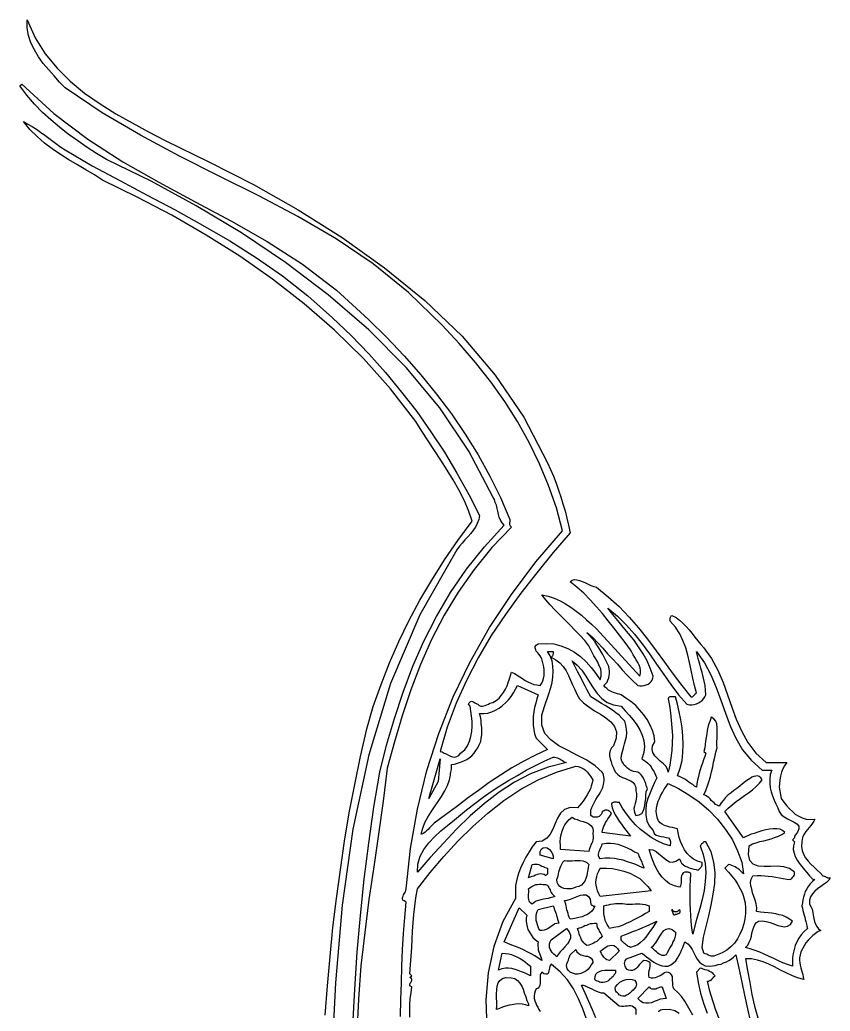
# Model space of a CAD drawing. Extents: x 0.03 to 4, y 0.01 to 9.11.
# Drawn here: x 0.164 to 2.993, y 5.646 to 9.105 of the extents above; entities that cross this region are included whole.
import ezdxf

# ---------------------------------------------------------------- set-up
doc = ezdxf.new("R2010")
doc.units = 0
doc.layers.add('1', color=7, linetype='Continuous')

msp = doc.modelspace()

# ---------------------------------------------------------------- linework, layer by layer
for points in [[(1.493, 5.627), (1.494, 5.686), (1.496, 5.744), (1.498, 5.802), (1.5, 5.86), (1.504, 5.916), (1.508, 5.972), (1.513, 6.026), (1.506, 6.03), (1.501, 6.033), (1.5, 6.038), (1.5, 6.042), (1.502, 6.047), (1.504, 6.052), (1.507, 6.057), (1.51, 6.062), (1.512, 6.067), (1.513, 6.072), (1.528, 6.213), (1.552, 6.351), (1.585, 6.485), (1.627, 6.615), (1.677, 6.742), (1.736, 6.865), (1.804, 6.984), (1.88, 7.1), (1.965, 7.213), (2.059, 7.322), (2.037, 7.402), (2.01, 7.48), (1.978, 7.556), (1.942, 7.63), (1.902, 7.703), (1.857, 7.773), (1.808, 7.842), (1.755, 7.909), (1.698, 7.975), (1.638, 8.039), (1.521, 8.154), (1.397, 8.253), (1.268, 8.341), (1.134, 8.419), (0.998, 8.491), (0.86, 8.56), (0.722, 8.629), (0.585, 8.702), (0.452, 8.78), (0.322, 8.868), (0.303, 8.888), (0.284, 8.909), (0.265, 8.931), (0.246, 8.953), (0.229, 8.976), (0.215, 9), (0.203, 9.025), (0.194, 9.05), (0.19, 9.077), (0.19, 9.105), (0.218, 9.042), (0.253, 8.986), (0.294, 8.936), (0.34, 8.891), (0.39, 8.849), (0.444, 8.812), (0.499, 8.777), (0.556, 8.745), (0.613, 8.714), (0.671, 8.684)], [(1.327, 5.594), (1.333, 5.722), (1.342, 5.851), (1.353, 5.979), (1.366, 6.106), (1.382, 6.232), (1.4, 6.357), (1.421, 6.48), (1.444, 6.574), (1.472, 6.667), (1.502, 6.759), (1.536, 6.849), (1.575, 6.937), (1.619, 7.023), (1.668, 7.106), (1.723, 7.188), (1.786, 7.266), (1.855, 7.342), (1.848, 7.35), (1.842, 7.359), (1.838, 7.369), (1.835, 7.379), (1.833, 7.39), (1.83, 7.4), (1.828, 7.411), (1.824, 7.421), (1.821, 7.431), (1.815, 7.44), (1.732, 7.6), (1.63, 7.751), (1.513, 7.892), (1.382, 8.023), (1.241, 8.145), (1.092, 8.258), (0.938, 8.362), (0.78, 8.456), (0.622, 8.542), (0.467, 8.618), (0.432, 8.639), (0.399, 8.66), (0.366, 8.683), (0.333, 8.706), (0.302, 8.73), (0.272, 8.756), (0.243, 8.782), (0.215, 8.811), (0.188, 8.842), (0.164, 8.875), (0.171, 8.881), (0.283, 8.778), (0.401, 8.688), (0.524, 8.61), (0.649, 8.538), (0.776, 8.47), (0.903, 8.402), (1.028, 8.331), (1.151, 8.252), (1.269, 8.162), (1.381, 8.059)], [(1.23, 5.631), (1.238, 5.734), (1.247, 5.836), (1.257, 5.938), (1.269, 6.039), (1.283, 6.139), (1.298, 6.239), (1.314, 6.338), (1.333, 6.437), (1.353, 6.534), (1.375, 6.631), (1.398, 6.709), (1.425, 6.786), (1.454, 6.861), (1.487, 6.935), (1.522, 7.008), (1.56, 7.08), (1.602, 7.15), (1.646, 7.22), (1.693, 7.288), (1.743, 7.355), (1.73, 7.393), (1.715, 7.429), (1.697, 7.465), (1.677, 7.5), (1.656, 7.534), (1.634, 7.568), (1.612, 7.602), (1.589, 7.636), (1.567, 7.669), (1.546, 7.703), (1.458, 7.817), (1.364, 7.923), (1.263, 8.022), (1.157, 8.114), (1.046, 8.2), (0.932, 8.28), (0.814, 8.354), (0.695, 8.423), (0.574, 8.486), (0.453, 8.546), (0.425, 8.564), (0.395, 8.581), (0.365, 8.599), (0.335, 8.617), (0.306, 8.635), (0.277, 8.655), (0.25, 8.675), (0.224, 8.698), (0.199, 8.722), (0.177, 8.75), (0.192, 8.741), (0.207, 8.733), (0.222, 8.723), (0.236, 8.713), (0.251, 8.703), (0.265, 8.692), (0.279, 8.682), (0.293, 8.671), (0.307, 8.661), (0.322, 8.651)], [(0.671, 8.684), (0.824, 8.61), (0.98, 8.53), (1.136, 8.442), (1.289, 8.345), (1.437, 8.24), (1.578, 8.126), (1.708, 8.001), (1.824, 7.865), (1.924, 7.718), (2.006, 7.559), (2.017, 7.536), (2.027, 7.512), (2.036, 7.488), (2.045, 7.464), (2.053, 7.44), (2.06, 7.416), (2.068, 7.391), (2.074, 7.366), (2.08, 7.341), (2.085, 7.315), (2.026, 7.246), (1.969, 7.175), (1.913, 7.104), (1.86, 7.03), (1.81, 6.956), (1.764, 6.879), (1.723, 6.8), (1.687, 6.72), (1.656, 6.637), (1.631, 6.552), (1.638, 6.55), (1.645, 6.546), (1.652, 6.543), (1.66, 6.539), (1.668, 6.535), (1.675, 6.533), (1.682, 6.532), (1.69, 6.534), (1.697, 6.538), (1.703, 6.546), (1.717, 6.558), (1.727, 6.572), (1.734, 6.588), (1.739, 6.604), (1.742, 6.622), (1.743, 6.64), (1.743, 6.658), (1.741, 6.675), (1.739, 6.693), (1.736, 6.71), (1.73, 6.717), (1.733, 6.722), (1.736, 6.725), (1.739, 6.726), (1.742, 6.727), (1.745, 6.726), (1.749, 6.724), (1.752, 6.722), (1.755, 6.72), (1.759, 6.718), (1.763, 6.717), (1.768, 6.712), (1.773, 6.71), (1.778, 6.71), (1.784, 6.711), (1.789, 6.712), (1.794, 6.715), (1.8, 6.717), (1.805, 6.72), (1.81, 6.722), (1.815, 6.723), (1.827, 6.73), (1.837, 6.738), (1.846, 6.748), (1.853, 6.758), (1.859, 6.769), (1.865, 6.781), (1.869, 6.793), (1.873, 6.805), (1.877, 6.817), (1.881, 6.828), (1.891, 6.824), (1.9, 6.818), (1.909, 6.812), (1.919, 6.806), (1.928, 6.8), (1.938, 6.795), (1.948, 6.79), (1.958, 6.786), (1.969, 6.784), (1.98, 6.782), (1.986, 6.79), (1.99, 6.798), (1.992, 6.807), (1.994, 6.817), (1.994, 6.827), (1.994, 6.837), (1.993, 6.847), (1.991, 6.857), (1.989, 6.866), (1.986, 6.875), (1.984, 6.88), (1.981, 6.885), (1.976, 6.891), (1.972, 6.896), (1.967, 6.902), (1.965, 6.907), (1.963, 6.913), (1.963, 6.918), (1.967, 6.923), (1.973, 6.927), (2.001, 6.929), (2.028, 6.927), (2.053, 6.921), (2.077, 6.911), (2.1, 6.898), (2.121, 6.883), (2.141, 6.865), (2.159, 6.845), (2.175, 6.824), (2.19, 6.802), (2.194, 6.815), (2.194, 6.827), (2.192, 6.84), (2.187, 6.851), (2.182, 6.863), (2.175, 6.875), (2.168, 6.886), (2.162, 6.897), (2.156, 6.909), (2.151, 6.921), (2.136, 6.939), (2.12, 6.957), (2.102, 6.975), (2.085, 6.993), (2.067, 7.011), (2.049, 7.029), (2.032, 7.046), (2.016, 7.063), (2, 7.081), (1.986, 7.098), (2.009, 7.094), (2.03, 7.087), (2.05, 7.078), (2.069, 7.067), (2.088, 7.055), (2.106, 7.041), (2.125, 7.027), (2.142, 7.011), (2.16, 6.996), (2.177, 6.98), (2.328, 6.815), (2.331, 6.825), (2.331, 6.835), (2.33, 6.844), (2.326, 6.853), (2.321, 6.862), (2.316, 6.871), (2.311, 6.88), (2.305, 6.889), (2.3, 6.898), (2.296, 6.907), (2.277, 6.932), (2.257, 6.958), (2.238, 6.983), (2.218, 7.008), (2.198, 7.033), (2.177, 7.057), (2.155, 7.081), (2.133, 7.104), (2.109, 7.125), (2.085, 7.144), (2.092, 7.15), (2.1, 7.152), (2.108, 7.151), (2.118, 7.149), (2.127, 7.145), (2.137, 7.141), (2.148, 7.136), (2.158, 7.131), (2.168, 7.127), (2.177, 7.125), (2.218, 7.092), (2.256, 7.058), (2.291, 7.021), (2.324, 6.983), (2.355, 6.944), (2.386, 6.903), (2.415, 6.863), (2.445, 6.822), (2.475, 6.782), (2.506, 6.743), (2.509, 6.743), (2.511, 6.743), (2.513, 6.744), (2.515, 6.745), (2.517, 6.747), (2.519, 6.749), (2.52, 6.751), (2.522, 6.753), (2.524, 6.754), (2.526, 6.756), (2.519, 6.782), (2.513, 6.808), (2.508, 6.835), (2.502, 6.862), (2.496, 6.888), (2.489, 6.914), (2.479, 6.939), (2.468, 6.962), (2.453, 6.985), (2.434, 7.006), (2.434, 7.009), (2.434, 7.012), (2.434, 7.014), (2.434, 7.017), (2.435, 7.019), (2.435, 7.021), (2.437, 7.023), (2.438, 7.025), (2.44, 7.026), (2.455, 7.019), (2.467, 7.01), (2.479, 7), (2.49, 6.988), (2.501, 6.976), (2.511, 6.964), (2.521, 6.951), (2.531, 6.938), (2.541, 6.925), (2.552, 6.914), (2.579, 6.876), (2.601, 6.835), (2.619, 6.793), (2.635, 6.75), (2.65, 6.706), (2.665, 6.664), (2.684, 6.622), (2.706, 6.583), (2.734, 6.546), (2.769, 6.513), (2.842, 6.513), (2.834, 6.502), (2.828, 6.491), (2.823, 6.479), (2.819, 6.466), (2.817, 6.453), (2.816, 6.44), (2.815, 6.427), (2.817, 6.414), (2.819, 6.4), (2.822, 6.388), (2.831, 6.375), (2.841, 6.363), (2.851, 6.352), (2.861, 6.342), (2.871, 6.333), (2.883, 6.326), (2.895, 6.32), (2.909, 6.316), (2.924, 6.314), (2.94, 6.315), (2.936, 6.309), (2.931, 6.302), (2.925, 6.294), (2.92, 6.287), (2.914, 6.28), (2.908, 6.272), (2.902, 6.263), (2.898, 6.255), (2.895, 6.246), (2.894, 6.236), (2.893, 6.221), (2.895, 6.206), (2.9, 6.193), (2.907, 6.181), (2.916, 6.169), (2.926, 6.158), (2.937, 6.148), (2.948, 6.138), (2.958, 6.128), (2.967, 6.118), (2.969, 6.118), (2.972, 6.117), (2.975, 6.116), (2.977, 6.115), (2.979, 6.113), (2.982, 6.112), (2.984, 6.111), (2.987, 6.111), (2.99, 6.111), (2.993, 6.111), (2.988, 6.103), (2.98, 6.095), (2.97, 6.088), (2.96, 6.081), (2.949, 6.073), (2.939, 6.064), (2.931, 6.055), (2.924, 6.045), (2.921, 6.033), (2.921, 6.019), (2.926, 6.011), (2.93, 6.001), (2.932, 5.99), (2.934, 5.98), (2.936, 5.969), (2.938, 5.959), (2.942, 5.949), (2.946, 5.941), (2.952, 5.933), (2.96, 5.927), (2.951, 5.923), (2.942, 5.917), (2.933, 5.91), (2.924, 5.902), (2.916, 5.893), (2.908, 5.884), (2.902, 5.874), (2.896, 5.863), (2.891, 5.853), (2.888, 5.842), (2.886, 5.832), (2.886, 5.823), (2.887, 5.814), (2.888, 5.806), (2.891, 5.797), (2.893, 5.789), (2.895, 5.781), (2.897, 5.773), (2.899, 5.764), (2.901, 5.756), (2.879, 5.762), (2.859, 5.77), (2.839, 5.779), (2.819, 5.789), (2.799, 5.8), (2.779, 5.81), (2.759, 5.818), (2.739, 5.824), (2.718, 5.828), (2.697, 5.828), (2.704, 5.787), (2.712, 5.745), (2.72, 5.704), (2.729, 5.663), (2.74, 5.622)], [(0.322, 8.651), (0.417, 8.596), (0.513, 8.544), (0.609, 8.493), (0.706, 8.442), (0.802, 8.389), (0.897, 8.334), (0.99, 8.275), (1.081, 8.212), (1.17, 8.142), (1.256, 8.065), (1.321, 8.003), (1.382, 7.939), (1.441, 7.874), (1.497, 7.806), (1.55, 7.738), (1.599, 7.667), (1.646, 7.596), (1.69, 7.523), (1.731, 7.449), (1.769, 7.375), (1.766, 7.361), (1.761, 7.347), (1.755, 7.335), (1.747, 7.324), (1.738, 7.312), (1.728, 7.301), (1.718, 7.29), (1.708, 7.279), (1.699, 7.268), (1.69, 7.256), (1.56, 7.029), (1.458, 6.789), (1.382, 6.54), (1.327, 6.281), (1.289, 6.016), (1.266, 5.744), (1.252, 5.468)], [(1.381, 8.059), (1.445, 7.996), (1.506, 7.932), (1.564, 7.866), (1.619, 7.799), (1.671, 7.73), (1.719, 7.659), (1.764, 7.587), (1.805, 7.513), (1.842, 7.438), (1.875, 7.361), (1.875, 7.358), (1.875, 7.356), (1.875, 7.353), (1.874, 7.35), (1.874, 7.347), (1.874, 7.344), (1.875, 7.341), (1.876, 7.339), (1.878, 7.337), (1.881, 7.335), (1.812, 7.263), (1.75, 7.187), (1.694, 7.108), (1.645, 7.027), (1.601, 6.942), (1.563, 6.855), (1.529, 6.767), (1.499, 6.676), (1.472, 6.585), (1.447, 6.493), (1.432, 6.378), (1.416, 6.263), (1.4, 6.149), (1.383, 6.035), (1.368, 5.92), (1.355, 5.804), (1.346, 5.687), (1.34, 5.569)], [(2.142, 5.618), (2.129, 5.654), (2.114, 5.689), (2.097, 5.723), (2.076, 5.755), (2.05, 5.783), (2.019, 5.809), (2.016, 5.805), (2.014, 5.801), (2.013, 5.796), (2.012, 5.791), (2.011, 5.786), (2.01, 5.781), (2.008, 5.777), (2.005, 5.775), (2, 5.775), (1.993, 5.776), (1.986, 5.782), (1.983, 5.777), (1.981, 5.771), (1.98, 5.764), (1.98, 5.756), (1.98, 5.749), (1.98, 5.742), (1.979, 5.736), (1.977, 5.73), (1.973, 5.726), (1.967, 5.723), (1.963, 5.715), (1.961, 5.707), (1.96, 5.699), (1.96, 5.69), (1.962, 5.682), (1.965, 5.674), (1.968, 5.666), (1.972, 5.659), (1.976, 5.651), (1.98, 5.644)]]:
    msp.add_lwpolyline(points)
at = {"layer": '1'}
for points in [[(2.493, 6.717), (2.502, 6.715), (2.51, 6.715), (2.518, 6.716), (2.526, 6.718), (2.533, 6.721), (2.539, 6.725), (2.546, 6.73), (2.551, 6.736), (2.555, 6.742), (2.559, 6.75), (2.558, 6.766), (2.556, 6.782), (2.553, 6.797), (2.55, 6.812), (2.546, 6.827), (2.542, 6.842), (2.538, 6.856), (2.533, 6.871), (2.53, 6.886), (2.526, 6.901), (2.554, 6.861), (2.576, 6.819), (2.595, 6.775), (2.611, 6.731), (2.627, 6.685), (2.644, 6.641), (2.664, 6.598), (2.687, 6.558), (2.718, 6.52), (2.756, 6.486), (2.789, 6.486), (2.784, 6.471), (2.782, 6.456), (2.782, 6.44), (2.784, 6.425), (2.787, 6.411), (2.792, 6.397), (2.798, 6.382), (2.803, 6.369), (2.81, 6.355), (2.815, 6.342), (2.822, 6.332), (2.832, 6.324), (2.844, 6.317), (2.856, 6.311), (2.867, 6.305), (2.877, 6.299), (2.883, 6.291), (2.884, 6.282), (2.879, 6.27), (2.868, 6.256), (2.868, 6.254), (2.868, 6.252), (2.868, 6.25), (2.867, 6.249), (2.865, 6.247), (2.864, 6.246), (2.863, 6.244), (2.861, 6.243), (2.868, 6.236), (2.865, 6.223), (2.864, 6.21), (2.867, 6.197), (2.871, 6.185), (2.878, 6.173), (2.885, 6.162), (2.894, 6.15), (2.903, 6.139), (2.912, 6.129), (2.921, 6.118), (2.923, 6.116), (2.924, 6.115), (2.926, 6.113), (2.928, 6.111), (2.929, 6.109), (2.931, 6.107), (2.933, 6.106), (2.935, 6.105), (2.937, 6.104), (2.94, 6.105), (2.931, 6.098), (2.923, 6.09), (2.916, 6.081), (2.911, 6.073), (2.906, 6.063), (2.903, 6.054), (2.9, 6.043), (2.898, 6.034), (2.896, 6.023), (2.894, 6.013), (2.896, 6.005), (2.898, 5.997), (2.9, 5.989), (2.902, 5.981), (2.904, 5.973), (2.906, 5.965), (2.908, 5.958), (2.91, 5.949), (2.912, 5.942), (2.914, 5.934), (2.902, 5.923), (2.892, 5.912), (2.884, 5.9), (2.877, 5.888), (2.871, 5.875), (2.867, 5.861), (2.864, 5.847), (2.862, 5.833), (2.861, 5.817), (2.861, 5.802), (2.844, 5.808), (2.828, 5.814), (2.812, 5.821), (2.796, 5.829), (2.78, 5.836), (2.763, 5.844), (2.747, 5.851), (2.731, 5.857), (2.714, 5.863), (2.697, 5.868), (2.705, 5.876), (2.71, 5.886), (2.715, 5.896), (2.718, 5.907), (2.72, 5.918), (2.723, 5.929), (2.726, 5.939), (2.73, 5.948), (2.736, 5.955), (2.743, 5.96), (2.756, 5.961), (2.77, 5.959), (2.783, 5.955), (2.796, 5.95), (2.81, 5.945), (2.822, 5.942), (2.833, 5.94), (2.844, 5.942), (2.854, 5.948), (2.861, 5.96), (2.851, 5.967), (2.839, 5.974), (2.828, 5.979), (2.815, 5.982), (2.803, 5.985), (2.789, 5.987), (2.776, 5.989), (2.763, 5.99), (2.75, 5.991), (2.736, 5.993), (2.737, 6.006), (2.735, 6.02), (2.731, 6.033), (2.727, 6.046), (2.722, 6.058), (2.719, 6.071), (2.716, 6.083), (2.715, 6.095), (2.717, 6.106), (2.723, 6.118), (2.738, 6.119), (2.751, 6.119), (2.765, 6.118), (2.777, 6.117), (2.791, 6.115), (2.803, 6.113), (2.816, 6.111), (2.829, 6.108), (2.842, 6.106), (2.855, 6.105), (2.857, 6.107), (2.859, 6.109), (2.861, 6.112), (2.863, 6.114), (2.865, 6.116), (2.867, 6.119), (2.868, 6.122), (2.869, 6.125), (2.869, 6.127), (2.868, 6.131), (2.851, 6.143), (2.831, 6.149), (2.808, 6.151), (2.785, 6.15), (2.762, 6.15), (2.742, 6.152), (2.724, 6.158), (2.713, 6.171), (2.708, 6.192), (2.71, 6.223), (2.722, 6.229), (2.735, 6.233), (2.747, 6.238), (2.761, 6.24), (2.774, 6.244), (2.787, 6.247), (2.799, 6.251), (2.812, 6.256), (2.824, 6.262), (2.835, 6.269), (2.827, 6.276), (2.818, 6.281), (2.807, 6.282), (2.794, 6.282), (2.781, 6.281), (2.768, 6.278), (2.754, 6.275), (2.74, 6.27), (2.728, 6.266), (2.717, 6.263), (2.69, 6.25), (2.625, 6.342), (2.637, 6.354), (2.651, 6.366), (2.665, 6.377), (2.68, 6.388), (2.694, 6.398), (2.708, 6.408), (2.722, 6.418), (2.735, 6.43), (2.746, 6.441), (2.756, 6.453), (2.751, 6.46), (2.745, 6.465), (2.739, 6.467), (2.733, 6.466), (2.726, 6.465), (2.72, 6.462), (2.714, 6.458), (2.708, 6.454), (2.702, 6.45), (2.697, 6.447), (2.687, 6.439), (2.678, 6.431), (2.667, 6.423), (2.657, 6.416), (2.647, 6.408), (2.637, 6.4), (2.628, 6.391), (2.62, 6.382), (2.612, 6.372), (2.605, 6.361), (2.599, 6.364), (2.593, 6.367), (2.588, 6.372), (2.583, 6.376), (2.578, 6.381), (2.574, 6.386), (2.569, 6.391), (2.564, 6.395), (2.558, 6.398), (2.552, 6.401), (2.559, 6.416), (2.565, 6.432), (2.57, 6.449), (2.575, 6.465), (2.579, 6.481), (2.583, 6.498), (2.586, 6.515), (2.59, 6.532), (2.594, 6.549), (2.598, 6.565), (2.597, 6.574), (2.597, 6.585), (2.598, 6.598), (2.599, 6.611), (2.599, 6.624), (2.599, 6.636), (2.597, 6.648), (2.594, 6.658), (2.587, 6.666), (2.578, 6.671), (2.574, 6.66), (2.569, 6.648), (2.566, 6.637), (2.564, 6.625), (2.562, 6.613), (2.56, 6.601), (2.558, 6.588), (2.556, 6.576), (2.555, 6.564), (2.552, 6.552), (2.559, 6.546), (2.555, 6.534), (2.551, 6.523), (2.547, 6.511), (2.543, 6.499), (2.539, 6.488), (2.536, 6.476), (2.533, 6.464), (2.53, 6.452), (2.527, 6.439), (2.526, 6.427), (2.519, 6.431), (2.513, 6.436), (2.506, 6.44), (2.5, 6.445), (2.494, 6.449), (2.488, 6.454), (2.481, 6.458), (2.474, 6.461), (2.467, 6.465), (2.46, 6.467), (2.469, 6.493), (2.476, 6.52), (2.479, 6.548), (2.48, 6.576), (2.479, 6.605), (2.476, 6.634), (2.472, 6.662), (2.466, 6.69), (2.46, 6.717), (2.453, 6.743), (2.451, 6.743), (2.448, 6.743), (2.445, 6.743), (2.442, 6.743), (2.439, 6.743), (2.436, 6.743), (2.433, 6.743), (2.431, 6.741), (2.429, 6.739), (2.427, 6.736), (2.432, 6.712), (2.435, 6.687), (2.438, 6.661), (2.44, 6.634), (2.442, 6.608), (2.441, 6.581), (2.44, 6.555), (2.437, 6.529), (2.433, 6.504), (2.427, 6.48), (2.425, 6.49), (2.419, 6.5), (2.411, 6.509), (2.4, 6.518), (2.39, 6.527), (2.381, 6.537), (2.374, 6.548), (2.371, 6.559), (2.373, 6.571), (2.381, 6.585), (2.378, 6.606), (2.373, 6.625), (2.365, 6.644), (2.354, 6.663), (2.342, 6.68), (2.328, 6.696), (2.314, 6.712), (2.297, 6.726), (2.28, 6.738), (2.263, 6.75), (2.256, 6.752), (2.25, 6.753), (2.243, 6.755), (2.237, 6.757), (2.231, 6.76), (2.224, 6.763), (2.219, 6.766), (2.213, 6.771), (2.208, 6.776), (2.203, 6.782), (2.209, 6.788), (2.214, 6.794), (2.217, 6.801), (2.22, 6.809), (2.222, 6.817), (2.223, 6.824), (2.223, 6.832), (2.222, 6.84), (2.22, 6.848), (2.217, 6.855), (2.211, 6.867), (2.205, 6.879), (2.199, 6.89), (2.192, 6.902), (2.185, 6.913), (2.178, 6.924), (2.171, 6.935), (2.162, 6.946), (2.153, 6.956), (2.144, 6.967), (2.164, 6.949), (2.182, 6.931), (2.199, 6.912), (2.216, 6.893), (2.233, 6.875), (2.25, 6.856), (2.267, 6.837), (2.284, 6.818), (2.303, 6.8), (2.322, 6.782), (2.329, 6.781), (2.337, 6.781), (2.344, 6.782), (2.351, 6.784), (2.358, 6.787), (2.363, 6.791), (2.368, 6.796), (2.371, 6.801), (2.374, 6.808), (2.375, 6.815), (2.365, 6.842), (2.354, 6.868), (2.34, 6.893), (2.324, 6.917), (2.307, 6.941), (2.289, 6.964), (2.27, 6.986), (2.252, 7.009), (2.234, 7.03), (2.217, 7.052), (2.251, 7.024), (2.282, 6.993), (2.31, 6.961), (2.337, 6.927), (2.362, 6.892), (2.387, 6.856), (2.412, 6.82), (2.437, 6.785), (2.464, 6.75), (2.493, 6.717)], [(2.026, 6.901), (2.026, 6.898), (2.026, 6.895), (2.026, 6.893), (2.025, 6.89), (2.025, 6.888), (2.024, 6.886), (2.023, 6.884), (2.021, 6.882), (2.019, 6.881), (2.035, 6.872), (2.049, 6.861), (2.061, 6.848), (2.071, 6.833), (2.079, 6.817), (2.087, 6.801), (2.094, 6.784), (2.101, 6.768), (2.109, 6.752), (2.118, 6.736), (2.132, 6.721), (2.15, 6.707), (2.17, 6.694), (2.191, 6.682), (2.21, 6.669), (2.227, 6.655), (2.24, 6.639), (2.247, 6.62), (2.246, 6.598), (2.236, 6.572), (2.229, 6.564), (2.225, 6.555), (2.223, 6.545), (2.223, 6.536), (2.225, 6.526), (2.228, 6.516), (2.231, 6.506), (2.235, 6.497), (2.239, 6.488), (2.243, 6.48), (2.25, 6.472), (2.259, 6.466), (2.268, 6.461), (2.278, 6.458), (2.288, 6.453), (2.297, 6.449), (2.305, 6.444), (2.31, 6.436), (2.314, 6.427), (2.315, 6.414), (2.317, 6.405), (2.317, 6.395), (2.316, 6.386), (2.314, 6.378), (2.312, 6.37), (2.31, 6.361), (2.308, 6.353), (2.309, 6.345), (2.311, 6.337), (2.315, 6.328), (2.326, 6.331), (2.335, 6.335), (2.34, 6.343), (2.344, 6.353), (2.346, 6.363), (2.347, 6.375), (2.349, 6.387), (2.35, 6.399), (2.351, 6.411), (2.355, 6.421), (2.353, 6.427), (2.351, 6.433), (2.349, 6.44), (2.347, 6.446), (2.344, 6.453), (2.341, 6.459), (2.338, 6.465), (2.333, 6.47), (2.328, 6.475), (2.322, 6.48), (2.314, 6.481), (2.306, 6.482), (2.298, 6.485), (2.291, 6.489), (2.285, 6.493), (2.28, 6.499), (2.274, 6.504), (2.27, 6.511), (2.266, 6.518), (2.263, 6.526), (2.265, 6.539), (2.268, 6.552), (2.272, 6.564), (2.275, 6.578), (2.279, 6.591), (2.282, 6.604), (2.283, 6.617), (2.282, 6.63), (2.28, 6.644), (2.276, 6.657), (2.266, 6.668), (2.256, 6.678), (2.245, 6.687), (2.233, 6.696), (2.22, 6.704), (2.208, 6.712), (2.195, 6.719), (2.182, 6.727), (2.169, 6.735), (2.157, 6.743), (2.151, 6.755), (2.144, 6.768), (2.138, 6.78), (2.131, 6.793), (2.125, 6.805), (2.118, 6.818), (2.111, 6.831), (2.105, 6.843), (2.098, 6.856), (2.092, 6.868), (2.11, 6.853), (2.126, 6.835), (2.14, 6.815), (2.153, 6.794), (2.166, 6.774), (2.18, 6.754), (2.196, 6.737), (2.215, 6.723), (2.236, 6.714), (2.263, 6.71), (2.277, 6.694), (2.291, 6.678), (2.305, 6.662), (2.318, 6.645), (2.329, 6.627), (2.337, 6.609), (2.343, 6.59), (2.345, 6.569), (2.342, 6.548), (2.335, 6.526), (2.343, 6.522), (2.35, 6.517), (2.356, 6.511), (2.363, 6.504), (2.368, 6.498), (2.372, 6.49), (2.377, 6.483), (2.381, 6.475), (2.384, 6.467), (2.388, 6.46), (2.38, 6.444), (2.372, 6.425), (2.364, 6.407), (2.357, 6.388), (2.351, 6.368), (2.349, 6.348), (2.349, 6.329), (2.353, 6.31), (2.361, 6.292), (2.375, 6.276), (2.379, 6.266), (2.386, 6.26), (2.394, 6.257), (2.403, 6.255), (2.412, 6.254), (2.421, 6.252), (2.428, 6.25), (2.433, 6.245), (2.435, 6.236), (2.434, 6.223), (2.411, 6.23), (2.389, 6.24), (2.368, 6.251), (2.349, 6.265), (2.331, 6.28), (2.313, 6.296), (2.297, 6.314), (2.282, 6.334), (2.268, 6.354), (2.256, 6.375), (2.253, 6.374), (2.25, 6.374), (2.247, 6.375), (2.245, 6.375), (2.241, 6.375), (2.238, 6.375), (2.236, 6.374), (2.233, 6.373), (2.231, 6.371), (2.23, 6.368), (2.232, 6.355), (2.236, 6.343), (2.242, 6.331), (2.249, 6.32), (2.256, 6.309), (2.264, 6.298), (2.272, 6.288), (2.28, 6.277), (2.288, 6.267), (2.296, 6.256), (2.197, 6.269), (2.198, 6.277), (2.2, 6.284), (2.203, 6.291), (2.206, 6.297), (2.209, 6.304), (2.213, 6.31), (2.217, 6.317), (2.222, 6.323), (2.226, 6.329), (2.23, 6.335), (2.227, 6.339), (2.224, 6.342), (2.221, 6.344), (2.218, 6.346), (2.215, 6.347), (2.211, 6.347), (2.207, 6.347), (2.204, 6.345), (2.2, 6.344), (2.197, 6.342), (2.196, 6.336), (2.194, 6.332), (2.19, 6.328), (2.186, 6.325), (2.181, 6.323), (2.176, 6.322), (2.171, 6.322), (2.166, 6.323), (2.162, 6.325), (2.157, 6.328), (2.157, 6.337), (2.158, 6.347), (2.161, 6.356), (2.165, 6.365), (2.17, 6.375), (2.175, 6.384), (2.181, 6.393), (2.187, 6.402), (2.192, 6.412), (2.197, 6.421), (2.199, 6.426), (2.201, 6.432), (2.202, 6.437), (2.203, 6.444), (2.204, 6.45), (2.204, 6.457), (2.203, 6.463), (2.202, 6.469), (2.2, 6.475), (2.197, 6.48), (2.173, 6.502), (2.144, 6.521), (2.111, 6.538), (2.078, 6.555), (2.046, 6.572), (2.018, 6.592), (1.997, 6.615), (1.986, 6.644), (1.986, 6.68), (2, 6.723), (2.006, 6.739), (2.012, 6.756), (2.018, 6.775), (2.022, 6.793), (2.025, 6.812), (2.026, 6.831), (2.025, 6.849), (2.022, 6.868), (2.016, 6.885), (2.006, 6.901), (2.026, 6.901)], [(1.973, 6.75), (1.969, 6.735), (1.965, 6.72), (1.961, 6.705), (1.958, 6.69), (1.956, 6.674), (1.956, 6.659), (1.956, 6.643), (1.958, 6.628), (1.961, 6.613), (1.967, 6.598), (2.006, 6.559), (1.964, 6.539), (1.923, 6.518), (1.882, 6.495), (1.842, 6.469), (1.803, 6.443), (1.765, 6.416), (1.726, 6.388), (1.688, 6.359), (1.65, 6.331), (1.611, 6.302), (1.608, 6.299), (1.604, 6.295), (1.599, 6.29), (1.594, 6.285), (1.59, 6.28), (1.584, 6.275), (1.579, 6.27), (1.574, 6.267), (1.57, 6.264), (1.565, 6.263), (1.571, 6.284), (1.578, 6.304), (1.588, 6.323), (1.6, 6.341), (1.612, 6.359), (1.625, 6.377), (1.636, 6.395), (1.648, 6.414), (1.657, 6.433), (1.664, 6.453), (1.665, 6.458), (1.666, 6.464), (1.667, 6.469), (1.668, 6.474), (1.669, 6.479), (1.67, 6.484), (1.671, 6.489), (1.671, 6.495), (1.671, 6.5), (1.671, 6.506), (1.682, 6.508), (1.692, 6.511), (1.703, 6.514), (1.714, 6.519), (1.724, 6.524), (1.733, 6.53), (1.742, 6.537), (1.75, 6.546), (1.756, 6.555), (1.763, 6.565), (1.768, 6.575), (1.773, 6.586), (1.775, 6.598), (1.777, 6.61), (1.777, 6.623), (1.777, 6.636), (1.775, 6.648), (1.774, 6.661), (1.772, 6.673), (1.769, 6.684), (1.784, 6.684), (1.798, 6.686), (1.812, 6.69), (1.825, 6.696), (1.837, 6.703), (1.849, 6.712), (1.86, 6.722), (1.87, 6.732), (1.879, 6.744), (1.888, 6.756), (1.901, 6.782), (1.973, 6.75)], [(2.072, 6.513), (2.008, 6.497), (1.947, 6.474), (1.891, 6.445), (1.837, 6.41), (1.786, 6.37), (1.736, 6.327), (1.689, 6.281), (1.643, 6.232), (1.597, 6.182), (1.552, 6.131), (1.554, 6.159), (1.562, 6.186), (1.575, 6.21), (1.592, 6.233), (1.612, 6.254), (1.634, 6.275), (1.657, 6.294), (1.681, 6.313), (1.703, 6.331), (1.723, 6.348), (1.752, 6.37), (1.781, 6.392), (1.81, 6.412), (1.84, 6.432), (1.87, 6.451), (1.901, 6.468), (1.932, 6.486), (1.962, 6.502), (1.994, 6.518), (2.026, 6.532), (2.031, 6.532), (2.036, 6.531), (2.041, 6.53), (2.046, 6.527), (2.05, 6.525), (2.054, 6.523), (2.059, 6.52), (2.063, 6.517), (2.067, 6.515), (2.072, 6.513)], [(1.592, 6.388), (1.631, 6.526), (1.625, 6.447), (1.592, 6.388)], [(1.525, 5.625), (1.525, 5.647), (1.526, 5.668), (1.527, 5.69), (1.53, 5.71), (1.532, 5.73), (1.527, 5.733), (1.525, 5.736), (1.525, 5.74), (1.527, 5.743), (1.529, 5.746), (1.531, 5.75), (1.533, 5.753), (1.533, 5.756), (1.531, 5.759), (1.526, 5.763), (1.532, 5.769), (1.526, 5.776), (1.528, 5.807), (1.53, 5.838), (1.532, 5.868), (1.534, 5.897), (1.535, 5.925), (1.537, 5.954), (1.54, 5.983), (1.543, 6.012), (1.547, 6.041), (1.552, 6.072), (1.597, 6.129), (1.644, 6.185), (1.693, 6.239), (1.745, 6.29), (1.798, 6.337), (1.854, 6.381), (1.913, 6.42), (1.974, 6.453), (2.038, 6.48), (2.105, 6.5), (2.113, 6.499), (2.12, 6.497), (2.127, 6.494), (2.134, 6.49), (2.14, 6.485), (2.146, 6.479), (2.151, 6.473), (2.156, 6.466), (2.16, 6.46), (2.164, 6.453)], [(2.164, 6.453), (2.162, 6.442), (2.159, 6.431), (2.156, 6.421), (2.151, 6.411), (2.145, 6.401), (2.139, 6.391), (2.133, 6.382), (2.126, 6.373), (2.119, 6.364), (2.111, 6.355), (2.085, 6.356), (2.066, 6.349), (2.052, 6.336), (2.041, 6.319), (2.033, 6.3), (2.025, 6.281), (2.016, 6.263), (2.004, 6.249), (1.988, 6.239), (1.967, 6.236), (1.953, 6.219), (1.942, 6.201), (1.93, 6.183), (1.921, 6.164), (1.912, 6.145), (1.905, 6.126), (1.899, 6.105), (1.895, 6.084), (1.894, 6.062), (1.894, 6.039), (1.85, 5.958), (1.819, 5.871), (1.799, 5.779), (1.791, 5.685), (1.794, 5.589)], [(2.69, 6.125), (2.686, 6.13), (2.681, 6.134), (2.676, 6.139), (2.671, 6.143), (2.666, 6.146), (2.661, 6.149), (2.655, 6.152), (2.65, 6.154), (2.644, 6.156), (2.638, 6.157), (2.625, 6.144), (2.638, 6.131), (2.65, 6.117), (2.661, 6.103), (2.671, 6.088), (2.679, 6.073), (2.687, 6.057), (2.692, 6.041), (2.696, 6.023), (2.697, 6.005), (2.697, 5.986), (2.695, 5.968), (2.692, 5.95), (2.686, 5.932), (2.678, 5.914), (2.669, 5.898), (2.659, 5.883), (2.646, 5.87), (2.632, 5.858), (2.616, 5.849), (2.598, 5.842), (2.593, 5.84), (2.587, 5.838), (2.583, 5.838), (2.578, 5.838), (2.574, 5.839), (2.57, 5.84), (2.566, 5.842), (2.562, 5.844), (2.557, 5.846), (2.552, 5.848), (2.546, 5.868), (2.551, 5.904), (2.56, 5.941), (2.569, 5.978), (2.578, 6.016), (2.585, 6.054), (2.59, 6.091), (2.592, 6.129), (2.587, 6.165), (2.577, 6.201), (2.559, 6.236), (2.556, 6.237), (2.554, 6.236), (2.552, 6.236), (2.55, 6.234), (2.548, 6.232), (2.546, 6.231), (2.544, 6.229), (2.543, 6.226), (2.541, 6.225), (2.539, 6.223), (2.55, 6.192), (2.557, 6.161), (2.559, 6.13), (2.557, 6.098), (2.553, 6.067), (2.546, 6.035), (2.538, 6.004), (2.529, 5.974), (2.52, 5.943), (2.513, 5.914), (2.51, 5.936), (2.508, 5.958), (2.506, 5.979), (2.505, 6), (2.504, 6.02), (2.504, 6.041), (2.504, 6.061), (2.504, 6.082), (2.505, 6.103), (2.506, 6.125), (2.505, 6.127), (2.503, 6.128), (2.502, 6.129), (2.5, 6.13), (2.497, 6.131), (2.495, 6.131), (2.492, 6.131), (2.489, 6.131), (2.486, 6.131), (2.48, 6.128), (2.476, 6.123), (2.474, 6.118), (2.473, 6.113), (2.473, 6.106), (2.473, 6.1), (2.473, 6.094), (2.472, 6.088), (2.47, 6.083), (2.467, 6.078), (2.449, 6.083), (2.432, 6.09), (2.418, 6.101), (2.406, 6.113), (2.395, 6.128), (2.386, 6.144), (2.379, 6.16), (2.372, 6.177), (2.366, 6.194), (2.361, 6.21), (2.374, 6.208), (2.385, 6.203), (2.395, 6.195), (2.405, 6.187), (2.414, 6.179), (2.423, 6.172), (2.432, 6.167), (2.443, 6.166), (2.454, 6.169), (2.467, 6.177), (2.47, 6.169), (2.474, 6.162), (2.48, 6.157), (2.487, 6.152), (2.494, 6.149), (2.501, 6.146), (2.509, 6.143), (2.517, 6.141), (2.525, 6.14), (2.532, 6.138), (2.534, 6.14), (2.537, 6.142), (2.539, 6.145), (2.541, 6.147), (2.543, 6.149), (2.545, 6.152), (2.546, 6.155), (2.546, 6.157), (2.546, 6.16), (2.546, 6.164), (2.53, 6.169), (2.516, 6.176), (2.504, 6.185), (2.494, 6.196), (2.485, 6.209), (2.478, 6.223), (2.471, 6.238), (2.466, 6.252), (2.462, 6.268), (2.46, 6.282), (2.451, 6.284), (2.442, 6.286), (2.433, 6.288), (2.423, 6.291), (2.415, 6.294), (2.407, 6.298), (2.4, 6.303), (2.394, 6.31), (2.39, 6.318), (2.388, 6.328), (2.386, 6.342), (2.387, 6.354), (2.389, 6.366), (2.392, 6.378), (2.397, 6.388), (2.402, 6.399), (2.408, 6.409), (2.414, 6.42), (2.421, 6.43), (2.427, 6.44), (2.464, 6.423), (2.5, 6.401), (2.536, 6.376), (2.569, 6.347), (2.6, 6.315), (2.628, 6.28), (2.652, 6.244), (2.67, 6.205), (2.684, 6.165), (2.69, 6.125)], [(2.164, 6.263), (2.165, 6.256), (2.165, 6.249), (2.164, 6.243), (2.163, 6.237), (2.161, 6.232), (2.158, 6.226), (2.156, 6.221), (2.154, 6.215), (2.152, 6.21), (2.151, 6.203), (2.052, 6.21), (2.051, 6.224), (2.05, 6.237), (2.052, 6.25), (2.054, 6.262), (2.057, 6.274), (2.062, 6.286), (2.067, 6.296), (2.074, 6.305), (2.082, 6.314), (2.092, 6.322), (2.1, 6.317), (2.11, 6.314), (2.12, 6.31), (2.131, 6.307), (2.141, 6.304), (2.15, 6.299), (2.158, 6.293), (2.163, 6.286), (2.165, 6.276), (2.164, 6.263)], [(2.322, 6.197), (2.324, 6.192), (2.325, 6.186), (2.328, 6.181), (2.33, 6.176), (2.333, 6.171), (2.335, 6.166), (2.337, 6.161), (2.339, 6.155), (2.341, 6.15), (2.342, 6.144), (2.328, 6.15), (2.314, 6.157), (2.3, 6.162), (2.285, 6.167), (2.27, 6.172), (2.256, 6.175), (2.24, 6.178), (2.224, 6.179), (2.208, 6.179), (2.19, 6.177), (2.186, 6.182), (2.184, 6.188), (2.184, 6.193), (2.185, 6.198), (2.186, 6.203), (2.189, 6.209), (2.191, 6.214), (2.194, 6.219), (2.196, 6.224), (2.197, 6.23), (2.212, 6.232), (2.226, 6.232), (2.239, 6.231), (2.252, 6.228), (2.264, 6.224), (2.276, 6.219), (2.287, 6.214), (2.299, 6.208), (2.31, 6.202), (2.322, 6.197)], [(2.026, 6.177), (1.98, 6.19), (1.981, 6.203), (1.985, 6.212), (1.991, 6.216), (1.998, 6.217), (2.005, 6.215), (2.013, 6.21), (2.019, 6.203), (2.024, 6.195), (2.026, 6.186), (2.026, 6.177)], [(2.006, 6.144), (2.006, 6.141), (2.006, 6.138), (2.006, 6.136), (2.006, 6.133), (2.006, 6.129), (2.006, 6.127), (2.006, 6.124), (2.004, 6.122), (2.002, 6.12), (2, 6.118), (1.994, 6.122), (1.988, 6.124), (1.982, 6.125), (1.976, 6.124), (1.97, 6.122), (1.964, 6.12), (1.958, 6.117), (1.952, 6.115), (1.946, 6.113), (1.94, 6.111), (1.953, 6.157), (1.96, 6.159), (1.966, 6.159), (1.971, 6.158), (1.976, 6.157), (1.981, 6.155), (1.986, 6.152), (1.991, 6.15), (1.996, 6.148), (2.001, 6.146), (2.006, 6.144)], [(2.151, 6.157), (2.148, 6.148), (2.147, 6.138), (2.145, 6.128), (2.143, 6.118), (2.14, 6.108), (2.137, 6.099), (2.131, 6.092), (2.125, 6.085), (2.116, 6.081), (2.105, 6.078), (2.097, 6.075), (2.089, 6.073), (2.081, 6.072), (2.072, 6.072), (2.063, 6.074), (2.055, 6.077), (2.049, 6.081), (2.043, 6.087), (2.04, 6.095), (2.039, 6.105), (2.041, 6.111), (2.043, 6.118), (2.045, 6.125), (2.046, 6.132), (2.048, 6.139), (2.05, 6.146), (2.053, 6.152), (2.056, 6.159), (2.06, 6.165), (2.065, 6.171), (2.074, 6.17), (2.083, 6.17), (2.092, 6.17), (2.102, 6.171), (2.111, 6.171), (2.12, 6.171), (2.129, 6.17), (2.137, 6.168), (2.144, 6.164), (2.151, 6.157)], [(2.368, 6.065), (2.19, 6.046), (2.185, 6.055), (2.181, 6.065), (2.178, 6.075), (2.176, 6.085), (2.175, 6.095), (2.176, 6.105), (2.178, 6.115), (2.181, 6.125), (2.185, 6.134), (2.19, 6.144), (2.212, 6.144), (2.233, 6.143), (2.254, 6.139), (2.273, 6.134), (2.293, 6.127), (2.311, 6.118), (2.328, 6.108), (2.343, 6.095), (2.356, 6.081), (2.368, 6.065)], [(2.032, 6.046), (2.025, 6.043), (2.016, 6.041), (2.008, 6.039), (2, 6.037), (1.992, 6.036), (1.983, 6.034), (1.975, 6.032), (1.967, 6.029), (1.96, 6.025), (1.953, 6.019), (1.948, 6.022), (1.944, 6.025), (1.942, 6.03), (1.941, 6.035), (1.94, 6.041), (1.94, 6.047), (1.94, 6.053), (1.941, 6.06), (1.941, 6.066), (1.94, 6.072), (1.946, 6.077), (1.952, 6.081), (1.958, 6.084), (1.965, 6.087), (1.971, 6.088), (1.978, 6.089), (1.984, 6.089), (1.991, 6.088), (1.999, 6.087), (2.006, 6.085), (2.009, 6.081), (2.011, 6.077), (2.013, 6.073), (2.015, 6.069), (2.017, 6.064), (2.019, 6.06), (2.021, 6.056), (2.025, 6.053), (2.028, 6.049), (2.032, 6.046)], [(2.171, 6.013), (2.167, 6.003), (2.161, 5.995), (2.154, 5.989), (2.146, 5.983), (2.136, 5.979), (2.127, 5.975), (2.116, 5.972), (2.106, 5.97), (2.095, 5.968), (2.085, 5.967), (2.082, 5.973), (2.08, 5.979), (2.078, 5.986), (2.076, 5.993), (2.074, 5.999), (2.073, 6.006), (2.071, 6.013), (2.07, 6.019), (2.068, 6.026), (2.065, 6.032), (2.075, 6.033), (2.086, 6.036), (2.098, 6.041), (2.11, 6.046), (2.121, 6.05), (2.131, 6.052), (2.141, 6.051), (2.149, 6.046), (2.155, 6.036), (2.157, 6.019), (2.159, 6.018), (2.16, 6.016), (2.162, 6.015), (2.163, 6.014), (2.165, 6.013), (2.166, 6.012), (2.168, 6.012), (2.171, 6.013)], [(2.282, 6.019), (2.289, 6.019), (2.296, 6.019), (2.303, 6.019), (2.312, 6.02), (2.32, 6.02), (2.329, 6.02), (2.338, 6.019), (2.347, 6.018), (2.354, 6.016), (2.361, 6.013), (2.361, 5.993), (2.348, 5.986), (2.335, 5.978), (2.321, 5.971), (2.308, 5.964), (2.295, 5.957), (2.281, 5.951), (2.267, 5.945), (2.253, 5.94), (2.238, 5.937), (2.223, 5.934), (2.219, 5.941), (2.215, 5.948), (2.211, 5.955), (2.208, 5.962), (2.206, 5.97), (2.204, 5.978), (2.203, 5.986), (2.203, 5.995), (2.203, 6.004), (2.203, 6.013), (2.211, 6.015), (2.219, 6.017), (2.227, 6.019), (2.236, 6.02), (2.244, 6.021), (2.252, 6.021), (2.261, 6.021), (2.268, 6.021), (2.276, 6.02), (2.282, 6.019)], [(1.934, 5.98), (1.932, 5.97), (1.932, 5.96), (1.933, 5.951), (1.935, 5.94), (1.938, 5.93), (1.943, 5.921), (1.949, 5.912), (1.955, 5.903), (1.964, 5.895), (1.973, 5.888), (1.972, 5.88), (1.972, 5.873), (1.973, 5.866), (1.974, 5.86), (1.976, 5.853), (1.978, 5.847), (1.981, 5.841), (1.983, 5.835), (1.985, 5.828), (1.986, 5.822), (1.974, 5.831), (1.962, 5.839), (1.949, 5.846), (1.935, 5.853), (1.922, 5.859), (1.909, 5.865), (1.895, 5.871), (1.882, 5.876), (1.868, 5.882), (1.855, 5.888), (1.907, 6.006), (1.934, 5.98)], [(2.046, 5.953), (2.039, 5.952), (2.032, 5.95), (2.026, 5.946), (2.02, 5.942), (2.014, 5.938), (2.008, 5.934), (2.002, 5.93), (1.995, 5.928), (1.988, 5.927), (1.98, 5.927), (1.976, 5.933), (1.974, 5.94), (1.971, 5.947), (1.969, 5.955), (1.967, 5.962), (1.967, 5.97), (1.967, 5.978), (1.968, 5.986), (1.97, 5.993), (1.973, 6), (2.026, 6.013), (2.028, 6.008), (2.03, 6.003), (2.032, 5.997), (2.034, 5.991), (2.036, 5.985), (2.038, 5.979), (2.04, 5.972), (2.041, 5.966), (2.043, 5.96), (2.046, 5.953)], [(2.46, 5.993), (2.467, 6), (2.468, 5.995), (2.468, 5.991), (2.467, 5.988), (2.465, 5.986), (2.462, 5.985), (2.459, 5.984), (2.456, 5.983), (2.453, 5.983), (2.449, 5.981), (2.447, 5.98), (2.44, 6), (2.442, 5.997), (2.443, 5.996), (2.445, 5.995), (2.447, 5.994), (2.449, 5.993), (2.452, 5.993), (2.454, 5.993), (2.457, 5.993), (2.46, 5.993)], [(2.197, 5.907), (2.192, 5.902), (2.188, 5.898), (2.183, 5.893), (2.178, 5.889), (2.173, 5.886), (2.167, 5.883), (2.162, 5.88), (2.156, 5.878), (2.15, 5.876), (2.144, 5.875), (2.138, 5.879), (2.133, 5.884), (2.128, 5.89), (2.125, 5.895), (2.122, 5.902), (2.119, 5.908), (2.117, 5.914), (2.115, 5.921), (2.113, 5.927), (2.111, 5.934), (2.118, 5.936), (2.124, 5.938), (2.131, 5.941), (2.137, 5.944), (2.143, 5.946), (2.15, 5.949), (2.156, 5.951), (2.163, 5.952), (2.17, 5.953), (2.177, 5.953), (2.178, 5.948), (2.178, 5.943), (2.18, 5.938), (2.182, 5.934), (2.185, 5.929), (2.187, 5.925), (2.189, 5.921), (2.192, 5.916), (2.195, 5.912), (2.197, 5.907)], [(2.388, 5.96), (2.381, 5.949), (2.374, 5.938), (2.366, 5.927), (2.358, 5.915), (2.35, 5.904), (2.341, 5.894), (2.331, 5.885), (2.321, 5.877), (2.309, 5.872), (2.296, 5.868), (2.292, 5.87), (2.288, 5.871), (2.285, 5.874), (2.282, 5.876), (2.278, 5.879), (2.275, 5.882), (2.272, 5.885), (2.269, 5.888), (2.266, 5.891), (2.263, 5.894), (2.263, 5.907), (2.275, 5.912), (2.288, 5.917), (2.301, 5.922), (2.314, 5.927), (2.326, 5.932), (2.339, 5.937), (2.351, 5.942), (2.363, 5.948), (2.376, 5.954), (2.388, 5.96)], [(2.039, 5.835), (2.034, 5.84), (2.028, 5.845), (2.023, 5.85), (2.019, 5.856), (2.016, 5.862), (2.013, 5.868), (2.013, 5.875), (2.013, 5.881), (2.015, 5.888), (2.019, 5.894), (2.072, 5.934), (2.082, 5.922), (2.086, 5.911), (2.086, 5.9), (2.082, 5.89), (2.076, 5.88), (2.067, 5.87), (2.059, 5.861), (2.05, 5.852), (2.043, 5.843), (2.039, 5.835)], [(2.453, 5.921), (2.453, 5.912), (2.451, 5.903), (2.448, 5.895), (2.444, 5.887), (2.441, 5.879), (2.437, 5.872), (2.432, 5.865), (2.428, 5.857), (2.424, 5.849), (2.421, 5.842), (2.414, 5.84), (2.407, 5.84), (2.402, 5.842), (2.396, 5.844), (2.391, 5.848), (2.387, 5.852), (2.382, 5.856), (2.377, 5.861), (2.373, 5.865), (2.368, 5.868), (2.376, 5.875), (2.384, 5.884), (2.391, 5.896), (2.398, 5.907), (2.405, 5.918), (2.412, 5.927), (2.421, 5.932), (2.43, 5.934), (2.441, 5.931), (2.453, 5.921)], [(2.513, 5.632), (2.504, 5.648), (2.495, 5.664), (2.486, 5.68), (2.475, 5.696), (2.462, 5.71), (2.447, 5.723), (2.445, 5.729), (2.444, 5.736), (2.444, 5.744), (2.443, 5.752), (2.443, 5.759), (2.442, 5.766), (2.439, 5.772), (2.435, 5.777), (2.429, 5.78), (2.421, 5.782), (2.415, 5.779), (2.41, 5.776), (2.405, 5.772), (2.399, 5.769), (2.393, 5.766), (2.388, 5.764), (2.382, 5.762), (2.375, 5.761), (2.369, 5.761), (2.361, 5.763), (2.36, 5.77), (2.36, 5.779), (2.361, 5.787), (2.363, 5.794), (2.365, 5.802), (2.365, 5.808), (2.364, 5.814), (2.36, 5.818), (2.353, 5.821), (2.342, 5.822), (2.337, 5.818), (2.332, 5.813), (2.327, 5.808), (2.323, 5.803), (2.319, 5.798), (2.314, 5.793), (2.309, 5.79), (2.303, 5.788), (2.296, 5.787), (2.289, 5.789), (2.284, 5.791), (2.281, 5.795), (2.278, 5.799), (2.277, 5.803), (2.276, 5.807), (2.275, 5.812), (2.276, 5.817), (2.277, 5.821), (2.28, 5.825), (2.282, 5.828), (2.335, 5.848), (2.344, 5.842), (2.352, 5.835), (2.36, 5.829), (2.369, 5.822), (2.377, 5.817), (2.386, 5.812), (2.396, 5.807), (2.406, 5.804), (2.416, 5.803), (2.427, 5.802), (2.437, 5.807), (2.446, 5.814), (2.454, 5.821), (2.46, 5.83), (2.465, 5.839), (2.47, 5.849), (2.474, 5.858), (2.479, 5.868), (2.482, 5.878), (2.486, 5.888), (2.496, 5.881), (2.504, 5.871), (2.511, 5.861), (2.517, 5.849), (2.523, 5.838), (2.529, 5.827), (2.537, 5.817), (2.546, 5.81), (2.557, 5.804), (2.572, 5.802)], [(1.947, 5.802), (1.947, 5.769), (1.937, 5.774), (1.926, 5.779), (1.915, 5.783), (1.904, 5.788), (1.893, 5.791), (1.882, 5.794), (1.87, 5.796), (1.859, 5.796), (1.847, 5.793), (1.835, 5.789), (1.848, 5.848), (1.86, 5.847), (1.871, 5.846), (1.881, 5.843), (1.891, 5.839), (1.901, 5.834), (1.911, 5.829), (1.92, 5.823), (1.929, 5.817), (1.938, 5.81), (1.947, 5.802)], [(2.164, 5.815), (2.159, 5.807), (2.154, 5.799), (2.147, 5.791), (2.14, 5.785), (2.131, 5.78), (2.122, 5.777), (2.113, 5.775), (2.104, 5.775), (2.094, 5.778), (2.085, 5.782), (2.079, 5.788), (2.075, 5.793), (2.074, 5.799), (2.073, 5.805), (2.074, 5.811), (2.076, 5.817), (2.079, 5.823), (2.081, 5.83), (2.083, 5.835), (2.085, 5.842), (2.105, 5.861), (2.109, 5.853), (2.115, 5.847), (2.122, 5.842), (2.131, 5.84), (2.139, 5.838), (2.146, 5.837), (2.153, 5.834), (2.159, 5.83), (2.163, 5.824), (2.164, 5.815)], [(2.256, 5.855), (2.223, 5.822), (2.218, 5.823), (2.213, 5.825), (2.209, 5.828), (2.206, 5.831), (2.203, 5.834), (2.2, 5.837), (2.198, 5.841), (2.195, 5.846), (2.193, 5.85), (2.19, 5.855), (2.197, 5.86), (2.204, 5.865), (2.21, 5.869), (2.217, 5.873), (2.224, 5.875), (2.231, 5.876), (2.238, 5.875), (2.244, 5.871), (2.25, 5.864), (2.256, 5.855)], [(2.572, 5.802), (2.582, 5.804), (2.592, 5.805), (2.602, 5.808), (2.612, 5.81), (2.621, 5.814), (2.631, 5.818), (2.639, 5.822), (2.648, 5.828), (2.656, 5.834), (2.664, 5.842), (2.674, 5.795), (2.684, 5.747), (2.694, 5.701), (2.704, 5.654), (2.715, 5.607)], [(2.243, 5.789), (2.244, 5.784), (2.243, 5.779), (2.241, 5.775), (2.238, 5.771), (2.235, 5.767), (2.231, 5.763), (2.227, 5.76), (2.223, 5.757), (2.219, 5.753), (2.217, 5.75), (2.211, 5.748), (2.206, 5.747), (2.201, 5.746), (2.197, 5.746), (2.192, 5.746), (2.188, 5.747), (2.184, 5.749), (2.18, 5.75), (2.175, 5.753), (2.171, 5.756), (2.172, 5.767), (2.175, 5.775), (2.181, 5.78), (2.188, 5.784), (2.196, 5.787), (2.206, 5.789), (2.215, 5.789), (2.224, 5.789), (2.234, 5.789), (2.243, 5.789)], [(2.607, 5.617), (2.594, 5.649), (2.583, 5.682), (2.573, 5.715), (2.565, 5.75), (2.569, 5.75), (2.571, 5.751), (2.574, 5.752), (2.577, 5.754), (2.58, 5.757), (2.582, 5.759), (2.584, 5.762), (2.587, 5.765), (2.589, 5.767), (2.592, 5.769), (2.587, 5.774), (2.583, 5.778), (2.578, 5.782), (2.572, 5.784), (2.567, 5.787), (2.562, 5.789), (2.556, 5.79), (2.55, 5.792), (2.545, 5.794), (2.539, 5.796), (2.526, 5.782), (2.532, 5.745), (2.54, 5.708), (2.551, 5.673), (2.564, 5.638)], [(1.94, 5.671), (1.94, 5.664), (1.929, 5.668), (1.918, 5.67), (1.906, 5.671), (1.894, 5.67), (1.883, 5.668), (1.872, 5.666), (1.86, 5.663), (1.849, 5.659), (1.839, 5.655), (1.828, 5.651), (1.829, 5.664), (1.829, 5.677), (1.828, 5.692), (1.828, 5.706), (1.829, 5.72), (1.831, 5.733), (1.834, 5.744), (1.84, 5.753), (1.849, 5.759), (1.861, 5.763), (1.879, 5.762), (1.892, 5.759), (1.902, 5.752), (1.91, 5.743), (1.916, 5.733), (1.921, 5.722), (1.925, 5.709), (1.93, 5.696), (1.934, 5.683), (1.94, 5.671)], [(2.315, 5.73), (2.31, 5.725), (2.305, 5.719), (2.299, 5.714), (2.293, 5.708), (2.288, 5.704), (2.282, 5.701), (2.276, 5.698), (2.269, 5.698), (2.263, 5.699), (2.256, 5.703), (2.254, 5.706), (2.252, 5.708), (2.25, 5.71), (2.247, 5.712), (2.245, 5.715), (2.244, 5.717), (2.243, 5.72), (2.242, 5.723), (2.242, 5.726), (2.243, 5.73), (2.25, 5.739), (2.259, 5.747), (2.27, 5.752), (2.281, 5.756), (2.292, 5.757), (2.302, 5.756), (2.31, 5.754), (2.315, 5.748), (2.317, 5.74), (2.315, 5.73)], [(2.175, 5.622), (2.163, 5.65), (2.151, 5.679), (2.138, 5.708), (2.125, 5.736), (2.131, 5.736), (2.138, 5.734), (2.145, 5.731), (2.153, 5.727), (2.161, 5.723), (2.169, 5.719), (2.177, 5.715), (2.186, 5.712), (2.194, 5.71), (2.203, 5.71), (2.256, 5.664)], [(2.407, 5.73), (2.421, 5.69), (2.41, 5.689), (2.4, 5.687), (2.389, 5.683), (2.379, 5.679), (2.369, 5.675), (2.359, 5.673), (2.35, 5.673), (2.34, 5.675), (2.331, 5.68), (2.322, 5.69), (2.361, 5.73), (2.365, 5.726), (2.37, 5.724), (2.374, 5.723), (2.379, 5.723), (2.384, 5.724), (2.388, 5.726), (2.393, 5.727), (2.398, 5.729), (2.402, 5.73), (2.407, 5.73)], [(2.256, 5.664), (2.264, 5.663), (2.272, 5.663), (2.279, 5.664), (2.285, 5.664), (2.291, 5.665), (2.296, 5.665), (2.302, 5.664), (2.306, 5.661), (2.311, 5.657), (2.315, 5.651), (2.314, 5.634)], [(2.395, 5.643), (2.395, 5.646), (2.397, 5.648), (2.401, 5.65), (2.407, 5.651), (2.431, 5.652), (2.451, 5.648), (2.466, 5.638)]]:
    msp.add_lwpolyline(points, dxfattribs=at)

doc.saveas('drawing.dxf')
